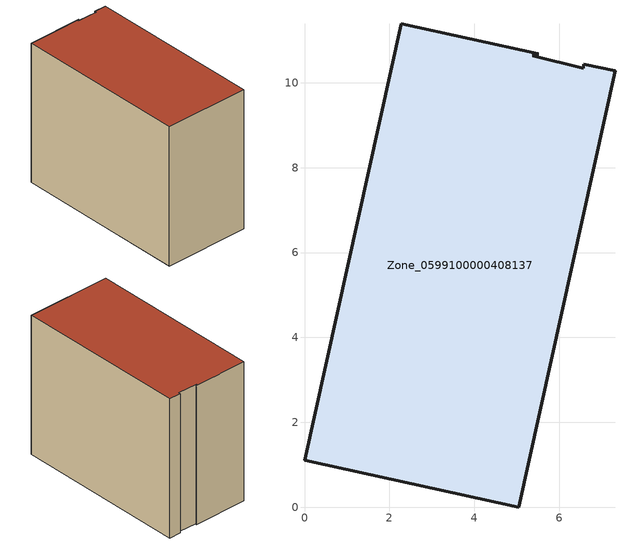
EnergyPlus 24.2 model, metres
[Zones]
Zone_0599100000408137
 floor ground (C_G): 6.58,10.44 7.31,10.28 5.04,0 0,1.11 2.27,11.39 5.5,10.68 5.38,10.63 6.57,10.34 z0
 wall outside (C_F): 5.38,10.63 5.5,10.68 2.27,11.39 0,1.11 5.04,0 7.31,10.28 6.58,10.44 6.57,10.34 5.38,10.63 z0:8.58
 roof outside (C_R): 7.31,10.28 6.58,10.44 6.57,10.34 5.38,10.63 5.5,10.68 2.27,11.39 0,1.11 5.04,0 z8.58
[BUILDING]
Pand.0599100000408137: North Axis=0; Terrain=City; Loads Convergence Tolerance Value=0.04; Temperature Convergence Tolerance Value=0.4; Solar Distribution=FullExterior; Maximum Number of Warmup Days=25; Minimum Number of Warmup Days=1
[Site:Location]
Rotterdam.The.Hague.AP_ZH_NLD Design_Conditions: Latitude=51.96; Longitude=4.45; Time Zone=1; Elevation=-4.5
[SITE:GROUNDTEMPERATURE:BUILDINGSURFACE]
18, 18, 18, 18, 18, 18, 18, 18, 18, 18, 18, 18
[MATERIAL] Thermal Absorptance=0.9; Solar Absorptance=0.7; Visible Absorptance=0.7
Name | Roughness | Thickness | Conductivity | Density | Specific Heat
G.TI.1992-2005 | MediumSmooth | 0.15 | 0.06 | 540 | 1210
F.TI.1992-2005 | Rough | 0.3 | 0.12 | 1920 | 840
R.TI.1992-2005 | MediumRough | 0.2 | 0.08 | 1500 | 1000
[CONSTRUCTION]
C_G: G.TI.1992-2005
C_F: F.TI.1992-2005
C_R: R.TI.1992-2005
[ZONE]
Zone_0599100000408137: Type=1; Multiplier=1; Ceiling Height=Autocalculate; Volume=Autocalculate; Floor Area=autocalculate; Part of Total Floor Area=Yes
[ZONEINFILTRATION:DESIGNFLOWRATE]
Infil_Zone_0599100000408137: Zone or ZoneList or Space or SpaceList=Zone_0599100000408137; Schedule=AlwaysOn; Design Flow Rate Calculation Method=Flow/Area; Flow Rate per Floor Area=0.0015; Constant Term Coefficient=1; Temperature Term Coefficient=0; Velocity Term Coefficient=0; Velocity Squared Term Coefficient=0
[HVACTEMPLATE:ZONE:IDEALLOADSAIRSYSTEM]
Zone_0599100000408137: Maximum Heating Supply Air Temperature=50; Minimum Cooling Supply Air Temperature=13; Maximum Heating Supply Air Humidity Ratio=0.0156; Minimum Cooling Supply Air Humidity Ratio=0.0077; Heating Limit=NoLimit; Cooling Limit=NoLimit; Dehumidification Control Type=ConstantSensibleHeatRatio; Cooling Sensible Heat Ratio=0.7; Dehumidification Setpoint=60; Humidification Control Type=None; Humidification Setpoint=30; Outdoor Air Method=None; Outdoor Air Flow Rate per Person=0.00944; Outdoor Air Flow Rate per Zone Floor Area=0; Outdoor Air Flow Rate per Zone=0; Demand Controlled Ventilation Type=None; Outdoor Air Economizer Type=NoEconomizer; Heat Recovery Type=None; Sensible Heat Recovery Effectiveness=0.7; Latent Heat Recovery Effectiveness=0.65
[ZONECONTROL:THERMOSTAT]
ThermostatControl_Zone_0599100000408137: Zone or ZoneList=Zone_0599100000408137; Control Type Schedule=DualSetpointControlType; Control 1=Thermostat_Zone_0599100000408137; Temperature Difference Between Cutout And Setpoint=0
[THERMOSTATSETPOINT:DUALSETPOINT]
Thermostat_Zone_0599100000408137: Heating Setpoint Temperature Schedule=HeatingSetpoint_Zone_0599100000408137; Cooling Setpoint Temperature Schedule=CoolingSetpoint_Zone_0599100000408137
[SCHEDULE:COMPACT]
HeatingSetpoint_Zone_0599100000408137: Through: 12/31, For: AllDays, Until: 24:00, 21
CoolingSetpoint_Zone_0599100000408137: Through: 12/31, For: AllDays, Until: 24:00, 24
DualSetpointControlType: Through: 12/31, For: AllDays, Until: 24:00, 4
AlwaysOn: Through: 12/31, For: AllDays, Until: 24:00, 1
